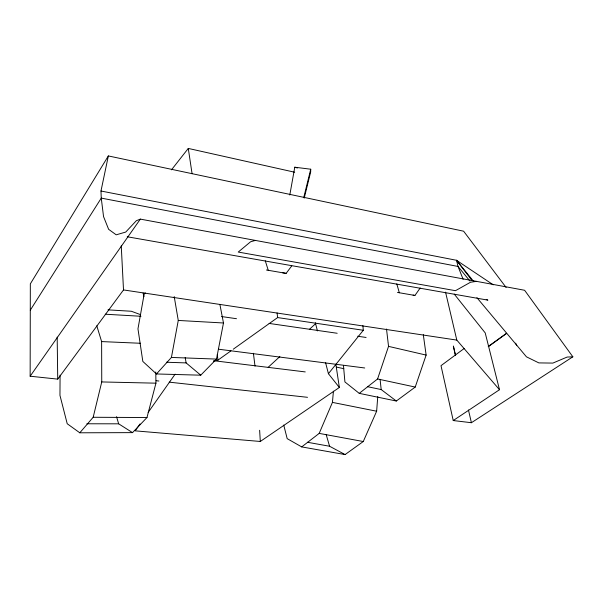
<?xml version="1.0" encoding="UTF-8"?>
<svg xmlns="http://www.w3.org/2000/svg" width="603" height="603" viewBox="0 0 603 603"><rect width="100%" height="100%" fill="white"/><g stroke="black" fill="none" stroke-linecap="round" stroke-linejoin="round"><path stroke-width="0.9" d="M121.248 245.836L123.509 289.93L57.73 379.121L30.15 376.219L30.331 283.877L108.344 155.936L463.617 231.198L506.113 287.458M60.081 375.134L59.961 395.38L67.219 423.743L79.792 432.796L132.524 432.63L146.981 417.532L155.943 383.176L155.778 371.961M289.794 195.018L294.777 167.212L310.726 169.217L310.666 171.953L304.221 198.108M283.734 425.055L287.179 438.637L301.696 446.906L345.082 454.572L363.277 441.524L376.641 411.223L377.757 396.548M301.696 446.906L319.191 433.391L332.434 402.389L333.429 391.181M145.248 292.862L144.125 294.294L137.966 328.839L142.828 361.431L156.471 373.966L171.425 357.436L178.269 320.442L174.207 296.563M156.471 373.966L200.746 375.187L216.5 359.087L223.479 322.989L219.914 304.538M464.235 348.451L441.004 365.674L453.23 420.547L471.41 422.718L572.85 356.81L524.61 290.269L140.341 219.115L136.331 220.728L125.733 232.057L116.213 234.823L108.63 229.321L103.543 216.583L101.259 198.108L100.98 191.015L108.344 155.936M79.792 432.796L93.179 417.276L101.749 381.94L101.621 341.584L96.789 325.801M303.799 197.377L310.726 169.217M343.469 365.546L344.908 381.925L359.237 393.36L377.584 378.963L388.536 346.371L386.515 329.012M359.237 393.36L396.322 401.018L415.226 387.066L426.133 355.084L423.298 334.62M30.278 310.198L101.274 198.108L458.024 266.451L469.91 281.013M30.15 376.219L140.341 219.115M140.032 423.947L135.17 430.851L260.308 441.464L339.361 387.473L335.856 364.257M148.134 412.452L175.134 374.139M397.498 292.44L414.932 295.447L420.178 288.03M266.436 269.986L286.131 273.378L291.762 265.87M171.478 169.835L188.279 148.428L294.679 172.224M339.361 387.473L328.416 373.702L363.3 330.271L362.885 325.59M268.169 367.31L279.86 356.554M309.437 329.344L315.625 323.645M488.226 346.514L506.535 333.278M488.392 346.612L506.656 333.406M213.424 361.122L217.969 360.119L230.972 350.84M233.263 349.205L277.629 317.57L363.3 330.271M453.23 420.547L499.503 389.719L485.211 332.901L454.255 294.106M255.401 240.416L250.599 241.765L238.238 252.062L455.484 290.691L470.513 282.242L476.506 281.36M572.85 356.81L567.137 357.059L552.861 363.089L538.848 362.9L526.449 356.818L476.905 297.671M86.862 423.773L118.663 423.819L132.524 432.63M93.179 417.276L146.981 417.532M101.749 381.94L155.943 383.176M166.36 362.237L186.123 362.908L200.746 375.187M171.425 357.436L216.5 359.087M101.621 341.584L140.529 343.273M178.269 320.442L223.479 322.989M105.254 314.223L140.974 316.274M107.997 309.859L131.341 311.254L140.62 314.676M156.102 380.719L158.906 381.021M169.187 382.151L307.515 397.309M213.982 360.737L305.246 371.915M218.429 349.197L364.732 367.981M221.572 316.552L236.489 318.708M269.119 323.427L337.183 333.271M357.692 336.24L366.089 337.454M123.509 289.93L456.803 340.092L499.503 389.719M127.271 236.768L487.88 300.136L486.229 299.412M413.093 295.116L414.932 295.447M307.455 442.27L329.57 446.243L345.082 454.572M282.46 272.714L286.131 273.378M319.191 433.391L363.277 441.524M100.98 191.015L456.509 260.285L493.277 284.835M332.434 402.389L376.641 411.223M367.589 386.696L381.194 389.561L396.322 401.018M377.584 378.963L415.226 387.066M336.504 367.099L343.785 368.674M388.536 346.371L426.133 355.084M294.777 167.212L297.422 168.003M463.127 279.279L458.024 266.451L456.509 260.285L473.566 281.33M456.509 260.285L471.968 280.455M515.686 343.167L516.733 345.67M265.26 260.745L268.26 270.317M116.53 416.681L118.663 423.819M326.185 434.605L329.57 446.243M396.797 283.885L399.329 292.772M315.346 322.726L317.449 330.919M325.612 362.78L328.416 373.702M445.549 292.131L456.803 340.092M468.448 409.965L471.41 422.718M455.597 355.627L453.366 346.024L455.371 355.22M143.107 293.035L143.883 296.706M185.189 357.443L186.123 362.908M188.279 148.428L192.078 173.732M253.411 353.283L255.001 366.134M217.284 354.526L217.969 360.119M277.079 312.927L277.629 317.57M380.078 379.355L381.194 389.561M259.637 430.278L260.308 441.464M57.179 337.122L57.73 379.121"/></g></svg>
